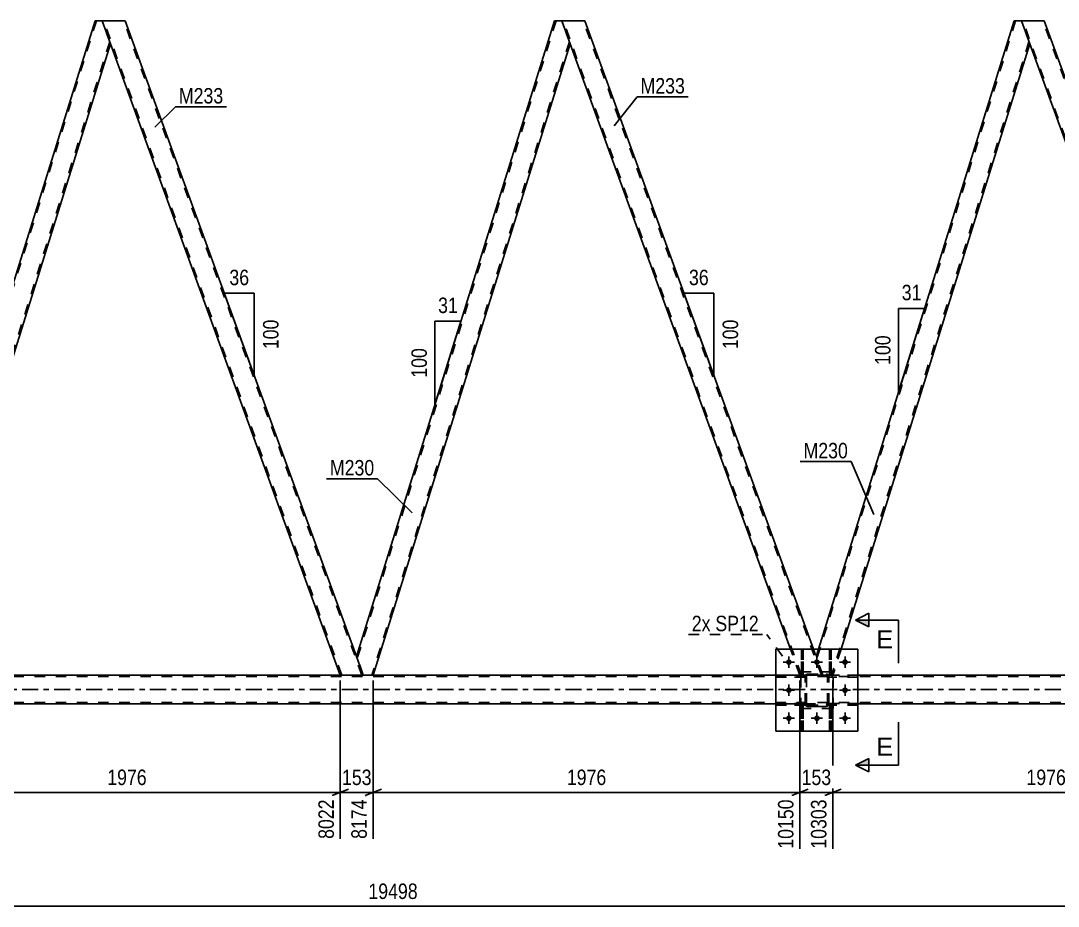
# Model space of a CAD drawing. Header units: millimetres. Extents: x 0 to 841, y 0 to 594.
# Drawn here: x 344.3 to 536.4, y 280.3 to 444.4 of the extents above; entities that cross this region are included whole.
import ezdxf

# ---------------------------------------------------------------- set-up
doc = ezdxf.new("R2010")
doc.units = ezdxf.units.MM
doc.linetypes.add('DXK_LINE_DOT2', pattern=[3.9198, 1.9599, -1.9599])
doc.linetypes.add('DXK_LINE_DOT3', pattern=[5.9187, 2.979, -0.9799, 0.9799, -0.9799])
doc.styles.add('Arial', font='ARIAL.TTF', dxfattribs={"height": 0.2})
doc.styles.add('Arial Narrow', font='ARIALN.TTF', dxfattribs={"height": 0.2})

# ---------------------------------------------------------------- blocks, each defined once
blk = doc.blocks.new('Part-272366397-3115 - 2830')
at = {"color": 7, "linetype": 'DXK_LINE_DOT2'}
for p, q in [((494.08, 323.72), (494.08, 327.96)), ((494.08, 327.96), (494.08, 323.12)), ((494.08, 327.96), (494.4, 327.96)), ((494.4, 327.96), (494.4, 323.72)), ((494.4, 323.12), (494.4, 327.96)), ((494.08, 323.12), (494.08, 323.72)), ((494.08, 323.72), (494.4, 323.72)), ((494.08, 323.12), (494.08, 323.12)), ((494.4, 323.12), (494.08, 323.12)), ((494.4, 323.72), (494.4, 323.12))]:
    blk.add_line(p, q, dxfattribs=at)
blk = doc.blocks.new('Part-272366397-2962 - 2830')
at = {"color": 7, "linetype": 'DXK_LINE_DOT2'}
for p, q in [((489.55, 322.88), (489.59, 323.07)), ((489.59, 323.07), (489.55, 322.88)), ((489.55, 317.84), (489.55, 322.88)), ((489.55, 322.88), (489.55, 322.88)), ((489.55, 317.84), (489.55, 322.88)), ((489.79, 322.88), (489.81, 322.97)), ((489.81, 322.97), (489.79, 322.88)), ((489.79, 317.84), (489.79, 322.88)), ((489.79, 322.88), (489.79, 322.88)), ((489.79, 322.88), (489.79, 317.84)), ((489.81, 322.97), (489.86, 323.05)), ((489.86, 323.05), (489.81, 322.97)), ((489.85, 323.33), (490.03, 323.36)), ((490.03, 323.36), (489.85, 323.33)), ((489.86, 323.05), (489.94, 323.1)), ((489.94, 323.1), (490.03, 323.12)), ((489.94, 323.1), (490.03, 323.12)), ((490.03, 323.36), (493.47, 323.36)), ((490.03, 323.36), (490.03, 323.36)), ((490.03, 323.36), (493.47, 323.36)), ((490.03, 323.12), (493.47, 323.12)), ((490.03, 323.12), (490.03, 323.12)), ((490.03, 323.12), (493.47, 323.12)), ((493.47, 323.36), (493.47, 323.36)), ((493.47, 323.36), (493.66, 323.33)), ((493.66, 323.33), (493.47, 323.36)), ((493.47, 323.12), (493.47, 323.12)), ((493.47, 323.12), (493.57, 323.1)), ((493.57, 323.1), (493.47, 323.12)), ((493.57, 323.1), (493.64, 323.05)), ((493.64, 323.05), (493.57, 323.1)), ((493.64, 323.05), (493.7, 322.97)), ((493.7, 322.97), (493.64, 323.05)), ((493.7, 322.97), (493.71, 322.88)), ((493.71, 322.88), (493.7, 322.97)), ((493.71, 317.84), (493.71, 322.88)), ((493.71, 322.88), (493.71, 322.88)), ((493.71, 317.84), (493.71, 322.88)), ((493.92, 323.07), (493.95, 322.88)), ((493.95, 322.88), (493.92, 323.07)), ((493.95, 317.84), (493.95, 322.88)), ((493.95, 322.88), (493.95, 322.88)), ((493.95, 317.84), (493.95, 322.88)), ((489.55, 317.84), (489.55, 317.84)), ((489.59, 317.66), (489.55, 317.84)), ((489.55, 317.84), (489.59, 317.66)), ((489.79, 317.84), (489.79, 317.84)), ((489.81, 317.75), (489.79, 317.84)), ((489.79, 317.84), (489.81, 317.75)), ((489.86, 317.67), (489.81, 317.75)), ((489.81, 317.75), (489.86, 317.67)), ((490.03, 317.36), (489.85, 317.4)), ((489.85, 317.4), (490.03, 317.36)), ((489.94, 317.62), (489.86, 317.67)), ((489.86, 317.67), (489.94, 317.62)), ((490.03, 317.6), (489.94, 317.62)), ((489.94, 317.62), (490.03, 317.6)), ((490.03, 317.6), (493.47, 317.6)), ((490.03, 317.6), (490.03, 317.6)), ((490.03, 317.6), (493.47, 317.6)), ((490.03, 317.36), (493.47, 317.36)), ((490.03, 317.36), (490.03, 317.36)), ((493.47, 317.36), (490.03, 317.36)), ((493.57, 317.62), (493.47, 317.6)), ((493.47, 317.6), (493.57, 317.62)), ((493.47, 317.6), (493.47, 317.6)), ((493.66, 317.4), (493.47, 317.36)), ((493.47, 317.36), (493.66, 317.4)), ((493.47, 317.36), (493.47, 317.36)), ((493.64, 317.67), (493.57, 317.62)), ((493.7, 317.75), (493.64, 317.67)), ((493.64, 317.67), (493.7, 317.75)), ((493.71, 317.84), (493.7, 317.75)), ((493.7, 317.75), (493.71, 317.84)), ((493.71, 317.84), (493.71, 317.84)), ((493.95, 317.84), (493.92, 317.66)), ((493.92, 317.66), (493.95, 317.84)), ((493.95, 317.84), (493.95, 317.84))]:
    blk.add_line(p, q, dxfattribs=at)
at = {"color": 7, "linetype": 'DXK_LINE_DOT3'}
blk.add_line((491.75, 320.36), (491.75, 320.36), dxfattribs=at)
at = {"color": 7, "linetype": 'DXK_LINE_DOT2'}
for centre, start, end in [((490.03, 322.88), 112.5, 157.5), ((490.03, 322.88), 112.5, 157.5), ((493.47, 322.88), 22.5, 67.5), ((493.47, 322.88), 22.5, 67.5), ((490.03, 317.84), 202.5, 247.5), ((490.03, 317.84), 202.5, 247.5), ((493.47, 317.84), 292.5, 337.5), ((493.47, 317.84), 292.5, 337.5)]:
    blk.add_arc(centre, 0.48, start, end, dxfattribs=at)
blk = doc.blocks.new('Part-272366397-3109 - 2830')
at = {"color": 7, "linetype": 'DXK_LINE_DOT2'}
for p, q in [((494.4, 317.6), (494.08, 317.6)), ((494.08, 317), (494.08, 317.6)), ((494.08, 312.76), (494.08, 317.6)), ((494.4, 317.6), (494.4, 317.6)), ((494.4, 317.6), (494.4, 317)), ((494.4, 312.76), (494.4, 317.6)), ((494.4, 317), (494.08, 317)), ((494.08, 312.76), (494.08, 317)), ((494.4, 317), (494.4, 312.76)), ((494.4, 312.76), (494.08, 312.76))]:
    blk.add_line(p, q, dxfattribs=at)
blk = doc.blocks.new('Part-272366397-3117 - 2830')
at = {"color": 7, "linetype": 'DXK_LINE_DOT2'}
for p, q in [((489.55, 323.12), (484.15, 323.12)), ((484.15, 323.12), (484.15, 322.8)), ((488.95, 323.12), (489.55, 323.12)), ((488.95, 322.8), (488.95, 323.12)), ((489.55, 322.8), (489.55, 323.12)), ((489.55, 322.8), (489.55, 323.12)), ((484.15, 322.8), (489.55, 322.8)), ((488.95, 322.8), (489.55, 322.8))]:
    blk.add_line(p, q, dxfattribs=at)
blk = doc.blocks.new('Part-272366397-2954 - 2830')
at = {"color": 7, "linetype": 'DXK_LINE_DOT2'}
for p, q in [((489.2, 327.96), (488.88, 327.96)), ((488.88, 327.96), (488.88, 323.72)), ((488.88, 327.96), (488.88, 323.12)), ((489.2, 323.72), (489.2, 327.96)), ((489.2, 327.96), (489.2, 323.12)), ((489.2, 323.72), (488.88, 323.72)), ((488.88, 323.72), (488.88, 323.12)), ((489.2, 323.12), (488.88, 323.12)), ((489.2, 323.12), (489.2, 323.72)), ((489.2, 323.12), (489.2, 323.12))]:
    blk.add_line(p, q, dxfattribs=at)
blk = doc.blocks.new('Bolt-272366397-2892 - 2830')
at = {"linetype": 'Continuous'}
for points in [[(487.07, 325.56, -1), (486.03, 325.56, -1)], [(492.27, 325.56, -1), (491.23, 325.56, -1)], [(497.47, 325.56, -1), (496.43, 325.56, -1)], [(487.07, 320.36, -1), (486.03, 320.36, -1)], [(497.47, 320.36, -1), (496.43, 320.36, -1)], [(487.07, 315.16, -1), (486.03, 315.16, -1)], [(492.27, 315.16, -1), (491.23, 315.16, -1)], [(497.47, 315.16, -1), (496.43, 315.16, -1)]]:
    blk.add_hatch(color=1, dxfattribs=at).paths.add_polyline_path(points)
at = {"color": 1, "linetype": 'Continuous'}
for p, q in [((487.59, 325.56), (485.51, 325.56)), ((486.55, 326.6), (486.55, 324.52)), ((492.79, 325.56), (490.71, 325.56)), ((491.75, 326.6), (491.75, 324.52)), ((497.99, 325.56), (495.91, 325.56)), ((496.95, 326.6), (496.95, 324.52)), ((486.55, 321.4), (486.55, 319.32)), ((496.95, 321.4), (496.95, 319.32)), ((487.59, 320.36), (485.51, 320.36)), ((497.99, 320.36), (495.91, 320.36)), ((487.59, 315.16), (485.51, 315.16)), ((486.55, 316.2), (486.55, 314.12)), ((492.79, 315.16), (490.71, 315.16)), ((491.75, 316.2), (491.75, 314.12)), ((497.99, 315.16), (495.91, 315.16)), ((496.95, 316.2), (496.95, 314.12))]:
    blk.add_line(p, q, dxfattribs=at)
blk = doc.blocks.new('Part-272366397-2957 - 2830')
at = {"color": 7, "linetype": 'DXK_LINE_DOT2'}
for p, q in [((494.08, 317.6), (494.08, 317.6)), ((494.08, 317.6), (494.08, 317)), ((494.08, 312.76), (494.08, 317.6)), ((494.08, 317.6), (494.4, 317.6)), ((494.4, 317), (494.4, 317.6)), ((494.4, 312.76), (494.4, 317.6)), ((494.08, 317), (494.08, 312.76)), ((494.08, 317), (494.4, 317)), ((494.4, 312.76), (494.4, 317)), ((494.08, 312.76), (494.4, 312.76))]:
    blk.add_line(p, q, dxfattribs=at)
blk = doc.blocks.new('Bolt-272366397-2893 - 2830')
at = {"color": 1, "linetype": 'Continuous'}
for p, q in [((485.51, 325.56), (486.21, 325.56)), ((486.55, 326.6), (486.55, 325.91)), ((486.55, 324.52), (486.55, 325.22)), ((487.59, 325.56), (486.9, 325.56)), ((490.71, 325.56), (491.41, 325.56)), ((491.75, 326.6), (491.75, 325.91)), ((491.75, 324.52), (491.75, 325.22)), ((492.79, 325.56), (492.1, 325.56)), ((495.91, 325.56), (496.61, 325.56)), ((496.95, 326.6), (496.95, 325.91)), ((496.95, 324.52), (496.95, 325.22)), ((497.99, 325.56), (497.3, 325.56)), ((486.55, 321.4), (486.55, 320.71)), ((496.95, 321.4), (496.95, 320.71)), ((485.51, 320.36), (486.21, 320.36)), ((486.55, 319.32), (486.55, 320.02)), ((487.59, 320.36), (486.9, 320.36)), ((495.91, 320.36), (496.61, 320.36)), ((496.95, 319.32), (496.95, 320.02)), ((497.99, 320.36), (497.3, 320.36)), ((485.51, 315.16), (486.21, 315.16)), ((486.55, 316.2), (486.55, 315.51)), ((487.59, 315.16), (486.9, 315.16)), ((490.71, 315.16), (491.41, 315.16)), ((491.75, 316.2), (491.75, 315.51)), ((492.79, 315.16), (492.1, 315.16)), ((495.91, 315.16), (496.61, 315.16)), ((496.95, 316.2), (496.95, 315.51)), ((497.99, 315.16), (497.3, 315.16)), ((486.55, 314.12), (486.55, 314.82)), ((491.75, 314.12), (491.75, 314.82)), ((496.95, 314.12), (496.95, 314.82))]:
    blk.add_line(p, q, dxfattribs=at)
blk = doc.blocks.new('Part-272366397-2960 - 2830')
at = {"color": 7, "linetype": 'DXK_LINE_DOT2'}
for p, q in [((488.88, 317.6), (488.88, 317.6)), ((488.88, 317.6), (488.88, 317)), ((488.88, 312.76), (488.88, 317.6)), ((488.88, 317.6), (489.2, 317.6)), ((489.2, 317), (489.2, 317.6)), ((489.2, 312.76), (489.2, 317.6)), ((488.88, 317), (488.88, 312.76)), ((488.88, 317), (489.2, 317)), ((489.2, 312.76), (489.2, 317)), ((488.88, 312.76), (489.2, 312.76))]:
    blk.add_line(p, q, dxfattribs=at)
blk = doc.blocks.new('Part-272366397-2948 - 2830')
at = {"color": 7, "linetype": 'DXK_LINE_DOT2'}
for p, q in [((489.2, 317.6), (488.88, 317.6)), ((488.88, 317), (488.88, 317.6)), ((488.88, 312.76), (488.88, 317.6)), ((489.2, 317.6), (489.2, 317.6)), ((489.2, 317.6), (489.2, 317)), ((489.2, 312.76), (489.2, 317.6)), ((489.2, 317), (488.88, 317)), ((488.88, 312.76), (488.88, 317)), ((489.2, 317), (489.2, 312.76)), ((489.2, 312.76), (488.88, 312.76))]:
    blk.add_line(p, q, dxfattribs=at)
blk = doc.blocks.new('Part-272366397-2951 - 2830')
at = {"color": 7, "linetype": 'DXK_LINE_DOT2'}
for p, q in [((494.4, 327.96), (494.08, 327.96)), ((494.08, 327.96), (494.08, 323.72)), ((494.08, 323.12), (494.08, 327.96)), ((494.4, 323.72), (494.4, 327.96)), ((494.4, 327.96), (494.4, 323.12)), ((494.4, 323.72), (494.08, 323.72)), ((494.08, 323.72), (494.08, 323.12)), ((494.4, 323.12), (494.08, 323.12)), ((494.4, 323.12), (494.4, 323.72)), ((494.4, 323.12), (494.4, 323.12))]:
    blk.add_line(p, q, dxfattribs=at)
blk = doc.blocks.new('Part-272366397-2990 - 2830')
at = {"color": 7, "linetype": 'DXK_LINE_DOT2'}
for p, q in [((484.15, 317.6), (484.15, 317.92)), ((484.15, 317.92), (489.55, 317.92)), ((489.55, 317.6), (484.15, 317.6)), ((488.95, 317.6), (488.95, 317.92)), ((489.55, 317.92), (488.95, 317.92)), ((489.55, 317.6), (488.95, 317.6)), ((489.55, 317.6), (489.55, 317.92)), ((489.55, 317.6), (489.55, 317.92))]:
    blk.add_line(p, q, dxfattribs=at)
blk = doc.blocks.new('Part-272366397-2995 - 2830')
at = {"color": 7, "linetype": 'DXK_LINE_DOT2'}
for p, q in [((528.55, 444.36), (491.73, 326.24)), ((531.03, 440.48), (494.45, 323.14)), ((492.02, 327.96), (491.6, 326.61)), ((496.21, 327.96), (494.71, 323.14)), ((492.86, 323.14), (491.6, 326.61)), ((494.71, 323.14), (492.86, 323.14))]:
    blk.add_line(p, q, dxfattribs=at)
at = {"color": 2, "linetype": 'Continuous'}
for p, q in [((528.3, 444.36), (492.02, 327.96)), ((529.62, 444.36), (528.3, 444.36)), ((531.16, 440.11), (529.62, 444.36)), ((531.16, 440.11), (496.21, 327.96))]:
    blk.add_line(p, q, dxfattribs=at)
blk = doc.blocks.new('Part-272366397-3000 - 2830')
at = {"color": 2, "linetype": 'Continuous'}
for p, q in [((529.62, 444.36), (533.87, 444.36)), ((533.87, 444.36), (576.73, 326.61)), ((573.74, 323.14), (531.16, 440.11))]:
    blk.add_line(p, q, dxfattribs=at)
at = {"color": 7, "linetype": 'DXK_LINE_DOT2'}
for p, q in [((531.16, 440.11), (529.62, 444.36)), ((573.99, 323.14), (529.87, 444.36)), ((533.83, 444.36), (533.36, 444.36)), ((577.74, 323.14), (533.62, 444.36)), ((577.99, 323.14), (576.73, 326.61)), ((577.99, 323.14), (573.74, 323.14))]:
    blk.add_line(p, q, dxfattribs=at)
blk = doc.blocks.new('Part-272366397-3017 - 2830')
at = {"color": 7, "linetype": 'DXK_LINE_DOT2'}
for p, q in [((488.75, 316.96), (488.75, 323.76)), ((488.75, 323.76), (494.75, 323.76)), ((494.75, 316.96), (494.75, 323.76)), ((488.75, 316.96), (494.75, 316.96))]:
    blk.add_line(p, q, dxfattribs=at)
blk = doc.blocks.new('Part-272366397-3018 - 2830')
at = {"color": 7, "linetype": 'DXK_LINE_DOT2'}
for p, q in [((488.75, 316.96), (488.75, 323.76)), ((488.75, 323.76), (494.75, 323.76)), ((494.75, 316.96), (494.75, 323.76)), ((488.75, 316.96), (494.75, 316.96))]:
    blk.add_line(p, q, dxfattribs=at)
blk = doc.blocks.new('Part-272366397-3019 - 2830')
at = {"color": 7, "linetype": 'DXK_LINE_DOT2'}
for p, q in [((489.55, 322.88), (489.59, 323.07)), ((489.59, 323.07), (489.55, 322.88)), ((489.55, 317.84), (489.55, 322.88)), ((489.55, 322.88), (489.55, 322.88)), ((489.55, 317.84), (489.55, 322.88)), ((489.79, 322.88), (489.81, 322.97)), ((489.81, 322.97), (489.79, 322.88)), ((489.79, 317.84), (489.79, 322.88)), ((489.79, 322.88), (489.79, 322.88)), ((489.79, 322.88), (489.79, 317.84)), ((489.81, 322.97), (489.86, 323.05)), ((489.86, 323.05), (489.81, 322.97)), ((489.85, 323.33), (490.03, 323.36)), ((490.03, 323.36), (489.85, 323.33)), ((489.86, 323.05), (489.94, 323.1)), ((489.94, 323.1), (490.03, 323.12)), ((489.94, 323.1), (490.03, 323.12)), ((490.03, 323.36), (493.47, 323.36)), ((490.03, 323.36), (490.03, 323.36)), ((490.03, 323.36), (493.47, 323.36)), ((490.03, 323.12), (493.47, 323.12)), ((490.03, 323.12), (490.03, 323.12)), ((490.03, 323.12), (493.47, 323.12)), ((493.47, 323.36), (493.47, 323.36)), ((493.47, 323.36), (493.66, 323.33)), ((493.66, 323.33), (493.47, 323.36)), ((493.47, 323.12), (493.47, 323.12)), ((493.47, 323.12), (493.57, 323.1)), ((493.57, 323.1), (493.47, 323.12)), ((493.57, 323.1), (493.64, 323.05)), ((493.64, 323.05), (493.57, 323.1)), ((493.64, 323.05), (493.7, 322.97)), ((493.7, 322.97), (493.64, 323.05)), ((493.7, 322.97), (493.71, 322.88)), ((493.71, 322.88), (493.7, 322.97)), ((493.71, 317.84), (493.71, 322.88)), ((493.71, 322.88), (493.71, 322.88)), ((493.71, 317.84), (493.71, 322.88)), ((493.92, 323.07), (493.95, 322.88)), ((493.95, 322.88), (493.92, 323.07)), ((493.95, 317.84), (493.95, 322.88)), ((493.95, 322.88), (493.95, 322.88)), ((493.95, 317.84), (493.95, 322.88)), ((489.55, 317.84), (489.55, 317.84)), ((489.59, 317.66), (489.55, 317.84)), ((489.55, 317.84), (489.59, 317.66)), ((489.79, 317.84), (489.79, 317.84)), ((489.81, 317.75), (489.79, 317.84)), ((489.79, 317.84), (489.81, 317.75)), ((489.86, 317.67), (489.81, 317.75)), ((489.81, 317.75), (489.86, 317.67)), ((490.03, 317.36), (489.85, 317.4)), ((489.85, 317.4), (490.03, 317.36)), ((489.94, 317.62), (489.86, 317.67)), ((489.86, 317.67), (489.94, 317.62)), ((490.03, 317.6), (489.94, 317.62)), ((489.94, 317.62), (490.03, 317.6)), ((490.03, 317.6), (493.47, 317.6)), ((490.03, 317.6), (490.03, 317.6)), ((490.03, 317.6), (493.47, 317.6)), ((490.03, 317.36), (493.47, 317.36)), ((490.03, 317.36), (490.03, 317.36)), ((493.47, 317.36), (490.03, 317.36)), ((493.57, 317.62), (493.47, 317.6)), ((493.47, 317.6), (493.57, 317.62)), ((493.47, 317.6), (493.47, 317.6)), ((493.66, 317.4), (493.47, 317.36)), ((493.47, 317.36), (493.66, 317.4)), ((493.47, 317.36), (493.47, 317.36)), ((493.64, 317.67), (493.57, 317.62)), ((493.7, 317.75), (493.64, 317.67)), ((493.64, 317.67), (493.7, 317.75)), ((493.71, 317.84), (493.7, 317.75)), ((493.7, 317.75), (493.71, 317.84)), ((493.71, 317.84), (493.71, 317.84)), ((493.95, 317.84), (493.92, 317.66)), ((493.92, 317.66), (493.95, 317.84)), ((493.95, 317.84), (493.95, 317.84))]:
    blk.add_line(p, q, dxfattribs=at)
at = {"color": 7, "linetype": 'DXK_LINE_DOT3'}
blk.add_line((491.75, 320.36), (491.75, 320.36), dxfattribs=at)
at = {"color": 7, "linetype": 'DXK_LINE_DOT2'}
for centre, start, end in [((490.03, 322.88), 112.5, 157.5), ((490.03, 322.88), 112.5, 157.5), ((493.47, 322.88), 22.5, 67.5), ((493.47, 322.88), 22.5, 67.5), ((490.03, 317.84), 202.5, 247.5), ((490.03, 317.84), 202.5, 247.5), ((493.47, 317.84), 292.5, 337.5), ((493.47, 317.84), 292.5, 337.5)]:
    blk.add_arc(centre, 0.48, start, end, dxfattribs=at)
blk = doc.blocks.new('Part-272366397-3097 - 2830')
at = {"color": 7, "linetype": 'DXK_LINE_DOT2'}
for p, q in [((493.95, 317.6), (493.95, 317.92)), ((493.95, 317.92), (494.55, 317.92)), ((493.95, 317.6), (493.95, 317.92)), ((499.35, 317.92), (493.95, 317.92)), ((494.55, 317.6), (493.95, 317.6)), ((499.35, 317.6), (493.95, 317.6)), ((494.55, 317.6), (494.55, 317.92)), ((499.35, 317.6), (499.35, 317.92))]:
    blk.add_line(p, q, dxfattribs=at)
blk = doc.blocks.new('Part-272366397-3053 - 2830')
at = {"color": 2, "linetype": 'Continuous'}
for p, q in [((358.03, 444.36), (321.33, 326.61)), ((359.35, 444.36), (358.03, 444.36)), ((359.35, 444.36), (360.9, 440.11)), ((360.9, 440.11), (324.44, 323.14)), ((322.59, 323.14), (321.33, 326.61))]:
    blk.add_line(p, q, dxfattribs=at)
at = {"color": 7, "linetype": 'DXK_LINE_DOT2'}
for p, q in [((358.28, 444.36), (321.46, 326.24)), ((360.76, 440.48), (324.19, 323.14)), ((324.44, 323.14), (322.59, 323.14))]:
    blk.add_line(p, q, dxfattribs=at)
blk = doc.blocks.new('Part-272366397-3058 - 2830')
at = {"color": 2, "linetype": 'Continuous'}
for p, q in [((359.35, 444.36), (363.61, 444.36)), ((363.61, 444.36), (406.46, 326.61)), ((403.47, 323.14), (360.9, 440.11))]:
    blk.add_line(p, q, dxfattribs=at)
at = {"color": 7, "linetype": 'DXK_LINE_DOT2'}
for p, q in [((360.9, 440.11), (359.35, 444.36)), ((403.72, 323.14), (359.6, 444.36)), ((363.57, 444.36), (363.09, 444.36)), ((407.47, 323.14), (363.35, 444.36)), ((407.73, 323.14), (406.46, 326.61)), ((407.73, 323.14), (403.47, 323.14))]:
    blk.add_line(p, q, dxfattribs=at)
blk = doc.blocks.new('Part-272366397-3078 - 2830')
at = {"color": 7, "linetype": 'DXK_LINE_DOT2'}
for p, q in [((768.21, 322.9), (95.95, 322.9)), ((499.35, 323.14), (484.15, 323.14)), ((768.21, 318.1), (95.95, 318.1)), ((499.35, 317.86), (484.15, 317.86))]:
    blk.add_line(p, q, dxfattribs=at)
at = {"color": 2, "linetype": 'Continuous'}
for p, q in [((484.15, 323.14), (243.94, 323.14)), ((654.42, 323.14), (499.35, 323.14)), ((484.15, 317.86), (243.94, 317.86)), ((654.42, 317.86), (499.35, 317.86))]:
    blk.add_line(p, q, dxfattribs=at)
at = {"color": 7, "linetype": 'DXK_LINE_DOT3'}
blk.add_line((95.95, 320.5), (768.21, 320.5), dxfattribs=at)
blk = doc.blocks.new('Part-272366397-3080 - 2830')
at = {"color": 7, "linetype": 'DXK_LINE_DOT2'}
for p, q in [((493.95, 322.8), (493.95, 323.12)), ((493.95, 323.12), (494.55, 323.12)), ((493.95, 322.8), (493.95, 323.12)), ((499.35, 323.12), (493.95, 323.12)), ((494.55, 322.8), (494.55, 323.12)), ((499.35, 322.8), (499.35, 323.12)), ((494.55, 322.8), (493.95, 322.8)), ((499.35, 322.8), (493.95, 322.8))]:
    blk.add_line(p, q, dxfattribs=at)
blk = doc.blocks.new('Part-272366397-3085 - 2830')
at = {"color": 2, "linetype": 'Continuous'}
for p, q in [((499.35, 327.96), (484.15, 327.96)), ((484.15, 312.76), (484.15, 327.96)), ((499.35, 312.76), (499.35, 327.96)), ((499.35, 312.76), (484.15, 312.76))]:
    blk.add_line(p, q, dxfattribs=at)
blk = doc.blocks.new('Part-272366397-3086 - 2830')
at = {"color": 7, "linetype": 'DXK_LINE_DOT2'}
for p, q in [((484.15, 327.96), (499.35, 327.96)), ((484.15, 327.96), (484.15, 312.76)), ((499.35, 327.96), (499.35, 312.76)), ((484.15, 312.76), (499.35, 312.76))]:
    blk.add_line(p, q, dxfattribs=at)
blk = doc.blocks.new('Part-272366397-3091 - 2830')
at = {"color": 2, "linetype": 'Continuous'}
for p, q in [((448.74, 444.36), (444.48, 444.36)), ((491.1, 327.96), (448.74, 444.36)), ((486.85, 327.96), (446.03, 440.11))]:
    blk.add_line(p, q, dxfattribs=at)
at = {"color": 7, "linetype": 'DXK_LINE_DOT2'}
for p, q in [((446.03, 440.11), (444.48, 444.36)), ((488.86, 323.14), (444.74, 444.36)), ((448.7, 444.36), (448.23, 444.36)), ((492.6, 323.14), (448.48, 444.36)), ((488.6, 323.14), (486.85, 327.96)), ((492.86, 323.14), (491.1, 327.96)), ((492.86, 323.14), (488.6, 323.14))]:
    blk.add_line(p, q, dxfattribs=at)
blk = doc.blocks.new('Part-272366397-3096 - 2830')
at = {"color": 2, "linetype": 'Continuous'}
for p, q in [((443.16, 444.36), (406.46, 326.61)), ((444.48, 444.36), (443.16, 444.36)), ((444.48, 444.36), (446.03, 440.11)), ((446.03, 440.11), (409.57, 323.14)), ((407.73, 323.14), (406.46, 326.61))]:
    blk.add_line(p, q, dxfattribs=at)
at = {"color": 7, "linetype": 'DXK_LINE_DOT2'}
for p, q in [((443.42, 444.36), (406.6, 326.24)), ((445.89, 440.48), (409.32, 323.14)), ((409.57, 323.14), (407.73, 323.14))]:
    blk.add_line(p, q, dxfattribs=at)
blk = doc.blocks.new('Part-272366397-3104 - 2830')
at = {"color": 7, "linetype": 'DXK_LINE_DOT2'}
for p, q in [((484.15, 322.8), (484.15, 323.12)), ((484.15, 323.12), (489.2, 323.12)), ((488.95, 322.8), (488.95, 323.12)), ((489.55, 323.12), (488.95, 323.12)), ((489.55, 322.8), (489.55, 323.12)), ((489.55, 322.8), (489.55, 323.12)), ((489.55, 322.8), (484.15, 322.8)), ((489.55, 322.8), (488.95, 322.8))]:
    blk.add_line(p, q, dxfattribs=at)
blk = doc.blocks.new('Part-272366397-3105 - 2830')
at = {"color": 7, "linetype": 'DXK_LINE_DOT2'}
for p, q in [((494.55, 317.92), (493.95, 317.92)), ((493.95, 317.92), (499.35, 317.92)), ((493.95, 317.6), (493.95, 317.92)), ((493.95, 317.6), (493.95, 317.92)), ((494.55, 317.6), (493.95, 317.6)), ((499.35, 317.6), (493.95, 317.6)), ((494.55, 317.6), (494.55, 317.92)), ((499.35, 317.92), (499.35, 317.6))]:
    blk.add_line(p, q, dxfattribs=at)
blk = doc.blocks.new('Part-272366397-3106 - 2830')
at = {"color": 7, "linetype": 'DXK_LINE_DOT2'}
for p, q in [((494.55, 323.12), (493.95, 323.12)), ((493.95, 323.12), (499.35, 323.12)), ((493.95, 322.8), (493.95, 323.12)), ((493.95, 322.8), (493.95, 323.12)), ((494.55, 322.8), (494.55, 323.12)), ((499.35, 323.12), (499.35, 322.8)), ((494.55, 322.8), (493.95, 322.8)), ((499.35, 322.8), (493.95, 322.8))]:
    blk.add_line(p, q, dxfattribs=at)
blk = doc.blocks.new('Part-272366397-3112 - 2830')
at = {"color": 7, "linetype": 'DXK_LINE_DOT2'}
for p, q in [((488.88, 323.72), (488.88, 327.96)), ((488.88, 327.96), (488.88, 323.12)), ((488.88, 327.96), (489.2, 327.96)), ((489.2, 327.96), (489.2, 323.72)), ((489.2, 323.12), (489.2, 327.96)), ((488.88, 323.12), (488.88, 323.72)), ((488.88, 323.72), (489.2, 323.72)), ((488.88, 323.12), (488.88, 323.12)), ((489.2, 323.12), (488.88, 323.12)), ((489.2, 323.72), (489.2, 323.12))]:
    blk.add_line(p, q, dxfattribs=at)
blk = doc.blocks.new('Part-272366397-3116 - 2830')
at = {"color": 7, "linetype": 'DXK_LINE_DOT2'}
for p, q in [((489.55, 317.92), (484.15, 317.92)), ((484.15, 317.92), (484.15, 317.6)), ((484.15, 317.6), (489.55, 317.6)), ((488.95, 317.92), (489.55, 317.92)), ((488.95, 317.6), (488.95, 317.92)), ((488.95, 317.6), (489.55, 317.6)), ((489.55, 317.6), (489.55, 317.92)), ((489.55, 317.6), (489.55, 317.92))]:
    blk.add_line(p, q, dxfattribs=at)
blk = doc.blocks.new('StraightDimension-272366397-3308 - 2830')
at = {"color": 7, "linetype": 'Continuous'}
for p, q in [((403.47, 322.14), (403.47, 292.82)), ((409.57, 322.14), (409.57, 292.82)), ((401.97, 300.84), (404.97, 302.04)), ((411.07, 302.04), (408.07, 300.84)), ((403.47, 301.44), (409.57, 301.44))]:
    blk.add_line(p, q, dxfattribs=at)
at = {"color": 0}
blk.add_wipeout([(409.86, 302.19), (409.86, 306.39), (403.18, 306.39), (403.18, 302.19)], dxfattribs=at)
at = {"color": 0, "linetype": 'Continuous'}
blk.add_wipeout([(408.97, 300.74), (404.77, 300.74), (404.77, 292.22), (408.97, 292.22)], dxfattribs=at)
at = {"color": 3, "style": 'Arial Narrow'}
blk.add_text('153', height=2.863, dxfattribs=at).set_placement((403.78, 302.79))
at = {"color": 3, "linetype": 'Continuous', "style": 'Arial Narrow'}
blk.add_text('8174', height=2.863, rotation=90.0002, dxfattribs=at).set_placement((408.37, 292.82))
blk = doc.blocks.new('AngleDimension-272366397-16603 - 2830')
at = {"color": 7, "linetype": 'Continuous'}
for p, q in [((386.51, 381.43), (381.98, 393.88)), ((387.52, 393.88), (381.98, 393.88)), ((387.52, 378.66), (381.98, 393.88)), ((387.52, 378.66), (387.52, 393.88))]:
    blk.add_line(p, q, dxfattribs=at)
at = {"color": 0}
for points in [[(387.18, 394.78), (387.18, 398.98), (382.32, 398.98), (382.32, 394.78)], [(392.62, 389.61), (388.42, 389.61), (388.42, 382.93), (392.62, 382.93)]]:
    blk.add_wipeout(points, dxfattribs=at)
at = {"color": 3, "style": 'Arial Narrow'}
blk.add_text('36', height=2.863, dxfattribs=at).set_placement((382.92, 395.38))
blk.add_text('100', height=2.863, rotation=90.0002, dxfattribs=at).set_placement((392.02, 383.53))
blk = doc.blocks.new('StraightDimension-272366397-3212 - 2830')
at = {"color": 7, "linetype": 'Continuous'}
for p, q in [((494.71, 322.14), (494.71, 291)), ((573.74, 322.14), (573.74, 291)), ((496.21, 302.04), (493.21, 300.84)), ((572.24, 300.84), (575.24, 302.04)), ((494.71, 301.44), (573.74, 301.44))]:
    blk.add_line(p, q, dxfattribs=at)
at = {"color": 0}
blk.add_wipeout([(538.48, 302.19), (538.48, 306.39), (529.96, 306.39), (529.96, 302.19)], dxfattribs=at)
at = {"color": 0, "linetype": 'Continuous'}
blk.add_wipeout([(573.14, 300.74), (568.94, 300.74), (568.94, 290.4), (573.14, 290.4)], dxfattribs=at)
at = {"color": 3, "style": 'Arial Narrow'}
blk.add_text('1976', height=2.863, dxfattribs=at).set_placement((530.56, 302.79))
at = {"color": 3, "linetype": 'Continuous', "style": 'Arial Narrow'}
blk.add_text('12279', height=2.863, rotation=90.0002, dxfattribs=at).set_placement((572.54, 291))
blk = doc.blocks.new('AngleDimension-272366397-4056 - 2830')
at = {"color": 7, "linetype": 'Continuous'}
for p, q in [((506.87, 391.09), (511.69, 391.09)), ((506.87, 375.62), (511.69, 391.09)), ((506.87, 375.62), (506.87, 391.09)), ((507.21, 376.7), (511.69, 391.09))]:
    blk.add_line(p, q, dxfattribs=at)
at = {"color": 0}
for points in [[(511.71, 391.99), (511.71, 396.19), (506.86, 396.19), (506.86, 391.99)], [(505.97, 386.69), (501.77, 386.69), (501.77, 380.01), (505.97, 380.01)]]:
    blk.add_wipeout(points, dxfattribs=at)
at = {"color": 3, "style": 'Arial Narrow'}
blk.add_text('31', height=2.863, dxfattribs=at).set_placement((507.46, 392.59))
blk.add_text('100', height=2.863, rotation=90.0002, dxfattribs=at).set_placement((505.37, 380.61))
blk = doc.blocks.new('StraightDimension-272366397-3332 - 2830')
at = {"color": 7, "linetype": 'Continuous'}
for p, q in [((488.6, 322.14), (488.6, 291)), ((494.71, 322.14), (494.71, 291)), ((487.1, 300.84), (490.1, 302.04)), ((496.21, 302.04), (493.21, 300.84)), ((488.6, 301.44), (494.71, 301.44))]:
    blk.add_line(p, q, dxfattribs=at)
at = {"color": 0}
blk.add_wipeout([(495, 302.19), (495, 306.39), (488.31, 306.39), (488.31, 302.19)], dxfattribs=at)
at = {"color": 0, "linetype": 'Continuous'}
blk.add_wipeout([(494.1, 300.74), (489.9, 300.74), (489.9, 290.4), (494.1, 290.4)], dxfattribs=at)
at = {"color": 3, "style": 'Arial Narrow'}
blk.add_text('153', height=2.863, dxfattribs=at).set_placement((488.91, 302.79))
at = {"color": 3, "linetype": 'Continuous', "style": 'Arial Narrow'}
blk.add_text('10303', height=2.863, rotation=90.0002, dxfattribs=at).set_placement((493.51, 291))
blk = doc.blocks.new('StraightDimension-272366397-3404 - 2830')
at = {"color": 7, "linetype": 'Continuous'}
for p, q in [((324.44, 322.14), (324.44, 292.82)), ((403.47, 322.14), (403.47, 292.82)), ((325.94, 302.04), (322.94, 300.84)), ((401.97, 300.84), (404.97, 302.04)), ((324.44, 301.44), (403.47, 301.44))]:
    blk.add_line(p, q, dxfattribs=at)
at = {"color": 0}
blk.add_wipeout([(368.21, 302.19), (368.21, 306.39), (359.7, 306.39), (359.7, 302.19)], dxfattribs=at)
at = {"color": 0, "linetype": 'Continuous'}
blk.add_wipeout([(402.87, 300.74), (398.67, 300.74), (398.67, 292.22), (402.87, 292.22)], dxfattribs=at)
at = {"color": 3, "style": 'Arial Narrow'}
blk.add_text('1976', height=2.863, dxfattribs=at).set_placement((360.3, 302.79))
at = {"color": 3, "linetype": 'Continuous', "style": 'Arial Narrow'}
blk.add_text('8022', height=2.863, rotation=90.0002, dxfattribs=at).set_placement((402.27, 292.82))
blk = doc.blocks.new('StraightDimension-272366397-3428 - 2830')
at = {"color": 7, "linetype": 'Continuous'}
for p, q in [((409.57, 322.14), (409.57, 292.82)), ((488.6, 322.14), (488.6, 291)), ((411.07, 302.04), (408.07, 300.84)), ((487.1, 300.84), (490.1, 302.04)), ((409.57, 301.44), (488.6, 301.44))]:
    blk.add_line(p, q, dxfattribs=at)
at = {"color": 0}
blk.add_wipeout([(453.34, 302.19), (453.34, 306.39), (444.83, 306.39), (444.83, 302.19)], dxfattribs=at)
at = {"color": 0, "linetype": 'Continuous'}
blk.add_wipeout([(488, 300.74), (483.8, 300.74), (483.8, 290.4), (488, 290.4)], dxfattribs=at)
at = {"color": 3, "style": 'Arial Narrow'}
blk.add_text('1976', height=2.863, dxfattribs=at).set_placement((445.43, 302.79))
at = {"color": 3, "linetype": 'Continuous', "style": 'Arial Narrow'}
blk.add_text('10150', height=2.863, rotation=90.0002, dxfattribs=at).set_placement((487.4, 291))
blk = doc.blocks.new('AngleDimension-272366397-16617 - 2830')
at = {"color": 7, "linetype": 'Continuous'}
for p, q in [((471.65, 381.43), (467.11, 393.88)), ((472.65, 393.88), (467.11, 393.88)), ((472.65, 378.66), (467.11, 393.88)), ((472.65, 378.66), (472.65, 393.88))]:
    blk.add_line(p, q, dxfattribs=at)
at = {"color": 0}
for points in [[(472.31, 394.78), (472.31, 398.98), (467.45, 398.98), (467.45, 394.78)], [(477.75, 389.61), (473.55, 389.61), (473.55, 382.93), (477.75, 382.93)]]:
    blk.add_wipeout(points, dxfattribs=at)
at = {"color": 3, "style": 'Arial Narrow'}
blk.add_text('36', height=2.863, dxfattribs=at).set_placement((468.05, 395.38))
blk.add_text('100', height=2.863, rotation=90.0002, dxfattribs=at).set_placement((477.15, 383.53))
blk = doc.blocks.new('AngleDimension-272366397-4045 - 2830')
at = {"color": 7, "linetype": 'Continuous'}
for p, q in [((421, 388.72), (425.82, 388.72)), ((421, 373.25), (425.82, 388.72)), ((421, 373.25), (421, 388.72)), ((422.08, 376.7), (425.82, 388.72))]:
    blk.add_line(p, q, dxfattribs=at)
at = {"color": 0}
for points in [[(425.84, 389.62), (425.84, 393.82), (420.98, 393.82), (420.98, 389.62)], [(420.1, 384.33), (415.9, 384.33), (415.9, 377.64), (420.1, 377.64)]]:
    blk.add_wipeout(points, dxfattribs=at)
at = {"color": 3, "style": 'Arial Narrow'}
blk.add_text('31', height=2.863, dxfattribs=at).set_placement((421.58, 390.22))
blk.add_text('100', height=2.863, rotation=90.0002, dxfattribs=at).set_placement((419.5, 378.24))
blk = doc.blocks.new('StraightDimension-272366397-14883 - 2830')
at = {"color": 7, "linetype": 'Continuous'}
blk.add_line((49.02, 280.34), (777.47, 280.34), dxfattribs=at)
at = {"color": 0}
blk.add_wipeout([(418.41, 281.09), (418.41, 285.29), (408.07, 285.29), (408.07, 281.09)], dxfattribs=at)
at = {"color": 3, "style": 'Arial Narrow'}
blk.add_text('19498', height=2.863, dxfattribs=at).set_placement((408.67, 281.69))
blk = doc.blocks.new('Mark-272366397-2991 - 2830')
at = {"color": 0}
blk.add_wipeout([(497.5, 363.31), (497.5, 366.31), (489.27, 366.31), (489.27, 363.31)], dxfattribs=at)
blk.add_wipeout([(497.5, 363.31), (497.5, 366.31), (489.27, 366.31), (489.27, 363.31)], dxfattribs=at)
at = {"color": 30, "linetype": 'Continuous'}
for p in [(488.67, 362.71), (502.3, 352.9)]:
    blk.add_line(p, (498.1, 362.71), dxfattribs=at)
at = {"color": 3, "style": 'Arial Narrow'}
blk.add_text('M230', height=2.863, dxfattribs=at).set_placement((489.27, 363.31))
blk = doc.blocks.new('Mark-272366397-3054 - 2830')
at = {"color": 0}
blk.add_wipeout([(381.8, 429.03), (381.8, 432.03), (373.57, 432.03), (373.57, 429.03)], dxfattribs=at)
blk.add_wipeout([(381.8, 429.03), (381.8, 432.03), (373.57, 432.03), (373.57, 429.03)], dxfattribs=at)
at = {"color": 30, "linetype": 'Continuous'}
for p, q in [((369.1, 424.67), (372.97, 428.43)), ((372.97, 428.43), (382.4, 428.43))]:
    blk.add_line(p, q, dxfattribs=at)
at = {"color": 3, "style": 'Arial Narrow'}
blk.add_text('M233', height=2.863, dxfattribs=at).set_placement((373.57, 429.03))
blk = doc.blocks.new('Mark-272366397-3087 - 2830')
at = {"color": 0}
blk.add_wipeout([(467.31, 430.87), (467.31, 433.87), (459.08, 433.87), (459.08, 430.87)], dxfattribs=at)
blk.add_wipeout([(467.31, 430.87), (467.31, 433.87), (459.08, 433.87), (459.08, 430.87)], dxfattribs=at)
at = {"color": 30, "linetype": 'Continuous'}
for p, q in [((454.18, 424.9), (458.48, 430.27)), ((458.48, 430.27), (467.91, 430.27))]:
    blk.add_line(p, q, dxfattribs=at)
at = {"color": 3, "style": 'Arial Narrow'}
blk.add_text('M233', height=2.863, dxfattribs=at).set_placement((459.08, 430.87))
blk = doc.blocks.new('Mark-272366397-3092 - 2830')
at = {"color": 0}
blk.add_wipeout([(409.76, 360.13), (409.76, 363.13), (401.54, 363.13), (401.54, 360.13)], dxfattribs=at)
blk.add_wipeout([(409.76, 360.13), (409.76, 363.13), (401.54, 363.13), (401.54, 360.13)], dxfattribs=at)
at = {"color": 30, "linetype": 'Continuous'}
for p in [(400.94, 359.53), (416.77, 353.23)]:
    blk.add_line(p, (410.36, 359.53), dxfattribs=at)
at = {"color": 3, "style": 'Arial Narrow'}
blk.add_text('M230', height=2.863, dxfattribs=at).set_placement((401.54, 360.13))
blk = doc.blocks.new('SectionMark-272366397-4212 - 2830')
at = {"linetype": 'Continuous'}
for points in [[(501.37, 333.36), (501.37, 332.11), (498.87, 333.36)], [(501.37, 307.71), (501.37, 306.46), (498.87, 306.46)]]:
    blk.add_hatch(color=6, dxfattribs=at).paths.add_polyline_path(points)
at = {"color": 6, "linetype": 'Continuous'}
for p, q in [((498.87, 333.36), (501.37, 334.61)), ((501.37, 332.11), (501.37, 334.61)), ((506.87, 333.36), (498.87, 333.36)), ((498.87, 333.36), (501.37, 332.11)), ((506.87, 333.36), (506.87, 325.36)), ((506.87, 306.46), (506.87, 314.46)), ((498.87, 306.46), (501.37, 307.71)), ((501.37, 307.71), (501.37, 305.21)), ((506.87, 306.46), (498.87, 306.46)), ((501.37, 305.21), (498.87, 306.46))]:
    blk.add_line(p, q, dxfattribs=at)
at = {"color": 0, "linetype": 'Continuous'}
for points in [[(505.87, 328.11), (505.87, 331.61), (502.76, 331.61), (502.76, 328.11)], [(505.87, 308.21), (505.87, 311.71), (502.76, 311.71), (502.76, 308.21)]]:
    blk.add_wipeout(points, dxfattribs=at)
at = {"color": 3, "linetype": 'Continuous', "style": 'Arial'}
for p in [(502.76, 328.11), (502.76, 308.21)]:
    blk.add_text('E', height=3.34, dxfattribs=at).set_placement(p)
blk = doc.blocks.new('MarkSet-272366397-16451 - 2830')
at = {"color": 30, "linetype": 'DXK_LINE_DOT2'}
blk.add_line((485.37, 326.65), (482.48, 330.69), dxfattribs=at)
at = {"color": 0}
blk.add_wipeout([(472.04, 331.29), (472.04, 334.29), (468.57, 334.29), (468.57, 331.29)], dxfattribs=at)
blk.add_wipeout([(472.04, 331.29), (472.04, 334.29), (468.57, 334.29), (468.57, 331.29)], dxfattribs=at)
blk.add_wipeout([(480.98, 331.29), (480.98, 334.29), (472.94, 334.29), (472.94, 331.29)], dxfattribs=at)
blk.add_wipeout([(480.98, 331.29), (480.98, 334.29), (472.94, 334.29), (472.94, 331.29)], dxfattribs=at)
at = {"color": 30, "linetype": 'DXK_LINE_DOT2'}
blk.add_line((467.97, 330.69), (482.48, 330.69), dxfattribs=at)
at = {"color": 3, "style": 'Arial Narrow'}
for s, p in [('2x', (468.57, 331.29)), ('SP12', (472.94, 331.29))]:
    blk.add_text(s, height=2.863, dxfattribs=at).set_placement(p)

msp = doc.modelspace()

# ---------------------------------------------------------------- block references
for name in ['Part-272366397-3053 - 2830', 'Part-272366397-3058 - 2830', 'Part-272366397-3096 - 2830', 'Part-272366397-3091 - 2830', 'Part-272366397-2995 - 2830', 'Part-272366397-3000 - 2830', 'Part-272366397-3085 - 2830', 'Part-272366397-3086 - 2830', 'Part-272366397-2954 - 2830', 'Part-272366397-3112 - 2830', 'Part-272366397-3115 - 2830', 'Part-272366397-2951 - 2830', 'Bolt-272366397-2892 - 2830', 'Bolt-272366397-2893 - 2830', 'Part-272366397-3078 - 2830', 'Part-272366397-3117 - 2830', 'Part-272366397-3104 - 2830', 'Part-272366397-3017 - 2830', 'Part-272366397-3018 - 2830', 'Part-272366397-2962 - 2830', 'Part-272366397-3019 - 2830', 'Part-272366397-3080 - 2830', 'Part-272366397-3106 - 2830', 'Part-272366397-2990 - 2830', 'Part-272366397-3116 - 2830', 'Part-272366397-2960 - 2830', 'Part-272366397-2948 - 2830', 'Part-272366397-3097 - 2830', 'Part-272366397-3105 - 2830', 'Part-272366397-3109 - 2830', 'Part-272366397-2957 - 2830']:
    msp.add_blockref(name, (0, 0))

# ---------------------------------------------------------------- next in the draw order: block references
for name in ['AngleDimension-272366397-16603 - 2830', 'AngleDimension-272366397-16617 - 2830', 'AngleDimension-272366397-4056 - 2830', 'AngleDimension-272366397-4045 - 2830', 'StraightDimension-272366397-3308 - 2830', 'StraightDimension-272366397-3212 - 2830']:
    msp.add_blockref(name, (0, 0))

# ---------------------------------------------------------------- next in the draw order: block references
for name in ['StraightDimension-272366397-3404 - 2830', 'StraightDimension-272366397-3332 - 2830']:
    msp.add_blockref(name, (0, 0))

# ---------------------------------------------------------------- next in the draw order: block references
msp.add_blockref('StraightDimension-272366397-3428 - 2830', (0, 0))

# ---------------------------------------------------------------- next in the draw order: block references
msp.add_blockref('StraightDimension-272366397-14883 - 2830', (0, 0))

# ---------------------------------------------------------------- next in the draw order: block references
for name in ['Mark-272366397-3087 - 2830', 'Mark-272366397-3054 - 2830', 'Mark-272366397-2991 - 2830', 'Mark-272366397-3092 - 2830', 'SectionMark-272366397-4212 - 2830', 'MarkSet-272366397-16451 - 2830']:
    msp.add_blockref(name, (0, 0))

doc.saveas('drawing.dxf')
